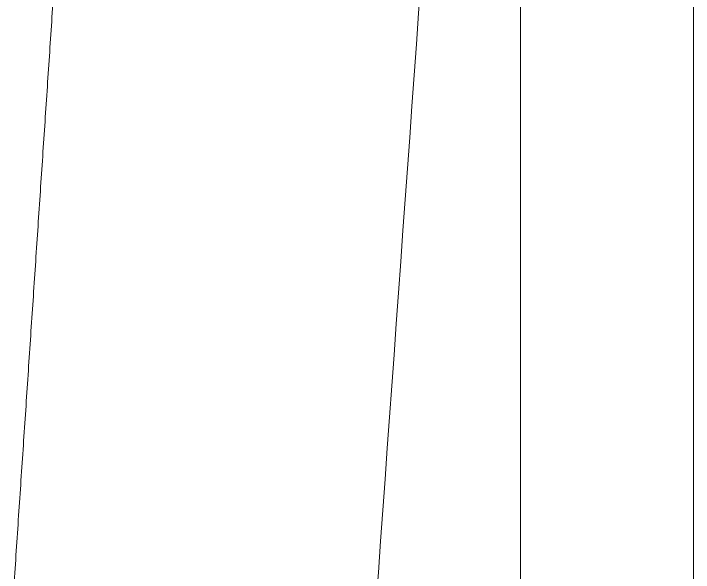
# Model space of a CAD drawing. Header units: millimetres. Extents: x 4664 to 8864, y -38 to 2932.
# Drawn here: x 5362.73 to 5369.47, y 1302.17 to 1307.71 of the extents above; entities that cross this region are included whole.
import ezdxf

# ---------------------------------------------------------------- set-up
doc = ezdxf.new("R2010")
doc.units = ezdxf.units.MM

msp = doc.modelspace()

# ---------------------------------------------------------------- linework, layer by layer
at = {"lineweight": 5}
for p, q in [((5369.4667, 1334.1474), (5369.4667, 1298.4261)), ((5367.7547, 1295.4453), (5367.7547, 1321.8741))]:
    msp.add_line(p, q, dxfattribs=at)
for points in [[(5367.7547, 1321.8741), (5367.2887, 1315.3106), (5366.8183, 1308.7417), (5366.3442, 1302.1683)], [(5366.3442, 1302.1683), (5366.2555, 1300.9388), (5366.2123, 1299.8092), (5366.2116, 1298.773)]]:
    msp.add_open_spline(points, degree=3, dxfattribs=at)
msp.add_open_spline([(5362.7291, 1301.9877), (5362.7369, 1302.1044), (5362.7526, 1302.3376), (5362.776, 1302.6872), (5362.7995, 1303.0365), (5362.8229, 1303.3854), (5362.8462, 1303.734), (5362.8695, 1304.0822), (5362.8928, 1304.4301), (5362.9161, 1304.7775), (5362.9393, 1305.1247), (5362.9625, 1305.4714), (5362.9857, 1305.8178), (5363.0088, 1306.1639), (5363.0319, 1306.5096), (5363.0549, 1306.8549), (5363.078, 1307.1999), (5363.101, 1307.5445), (5363.1239, 1307.8887), (5363.1468, 1308.2326), (5363.1697, 1308.5761), (5363.1926, 1308.9193), (5363.2154, 1309.2621), (5363.2382, 1309.6046), (5363.261, 1309.9466), (5363.2837, 1310.2884), (5363.3064, 1310.6298), (5363.3291, 1310.9708), (5363.3517, 1311.3114), (5363.3743, 1311.6517), (5363.3968, 1311.9917), (5363.4194, 1312.3312), (5363.4419, 1312.6704), (5363.4643, 1313.0093), (5363.4868, 1313.3478), (5363.5092, 1313.6859), (5363.5315, 1314.0237), (5363.5538, 1314.3611), (5363.5761, 1314.6982), (5363.5984, 1315.0349), (5363.6206, 1315.3712), (5363.6428, 1315.7072), (5363.665, 1316.0428), (5363.6871, 1316.3781), (5363.7092, 1316.713), (5363.7313, 1317.0475), (5363.7533, 1317.3817), (5363.7753, 1317.7156), (5363.7973, 1318.049), (5363.8192, 1318.3821), (5363.8411, 1318.7149), (5363.863, 1319.0473), (5363.8848, 1319.3793), (5363.9066, 1319.711), (5363.9284, 1320.0423), (5363.9501, 1320.3732), (5363.9718, 1320.7038), (5363.9935, 1321.034), (5364.0151, 1321.3639), (5364.0295, 1321.5837), (5364.0367, 1321.6935)], degree=3, knots=[0, 0, 0, 0, 0.01775, 0.035481, 0.053195, 0.070891, 0.088569, 0.10623, 0.123872, 0.141497, 0.159104, 0.176693, 0.194264, 0.211818, 0.229353, 0.246871, 0.264371, 0.281853, 0.299317, 0.316763, 0.334192, 0.351603, 0.368996, 0.386371, 0.403728, 0.421067, 0.438389, 0.455693, 0.472979, 0.490247, 0.507497, 0.524729, 0.541944, 0.559141, 0.57632, 0.593481, 0.610624, 0.62775, 0.644857, 0.661947, 0.679019, 0.696073, 0.71311, 0.730128, 0.747129, 0.764112, 0.781077, 0.798024, 0.814953, 0.831865, 0.848759, 0.865634, 0.882493, 0.899333, 0.916155, 0.93296, 0.949747, 0.966516, 0.983267, 1, 1, 1, 1], dxfattribs=at)

doc.saveas('drawing.dxf')
